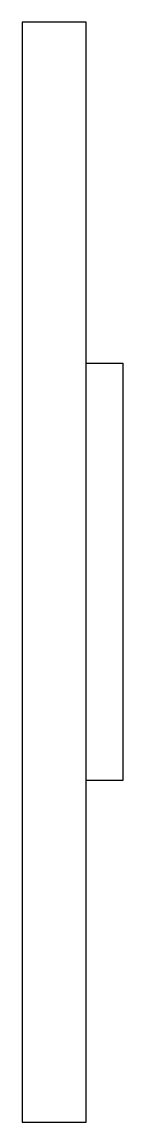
# Model space of a CAD drawing. Header units: millimetres. Extents: x 11051 to 11106, y 1432 to 2032.
import ezdxf

# ---------------------------------------------------------------- set-up
doc = ezdxf.new("R2010")
doc.units = ezdxf.units.MM
doc.header["$LTSCALE"] = 0.5
doc.layers.add('Contorno', color=3, linetype='Continuous')

msp = doc.modelspace()

# ---------------------------------------------------------------- linework, layer by layer
at = {"layer": 'Contorno'}
for points in [[(11050.69, 1732.1), (11050.69, 1432.1), (11085.69, 1432.1), (11085.69, 2032.1), (11050.69, 2032.1)], [(11105.69, 1845.92), (11105.69, 1618.29), (11085.69, 1618.29), (11085.69, 1845.92)]]:
    msp.add_lwpolyline(points, close=True, dxfattribs=at)

doc.saveas('drawing.dxf')
